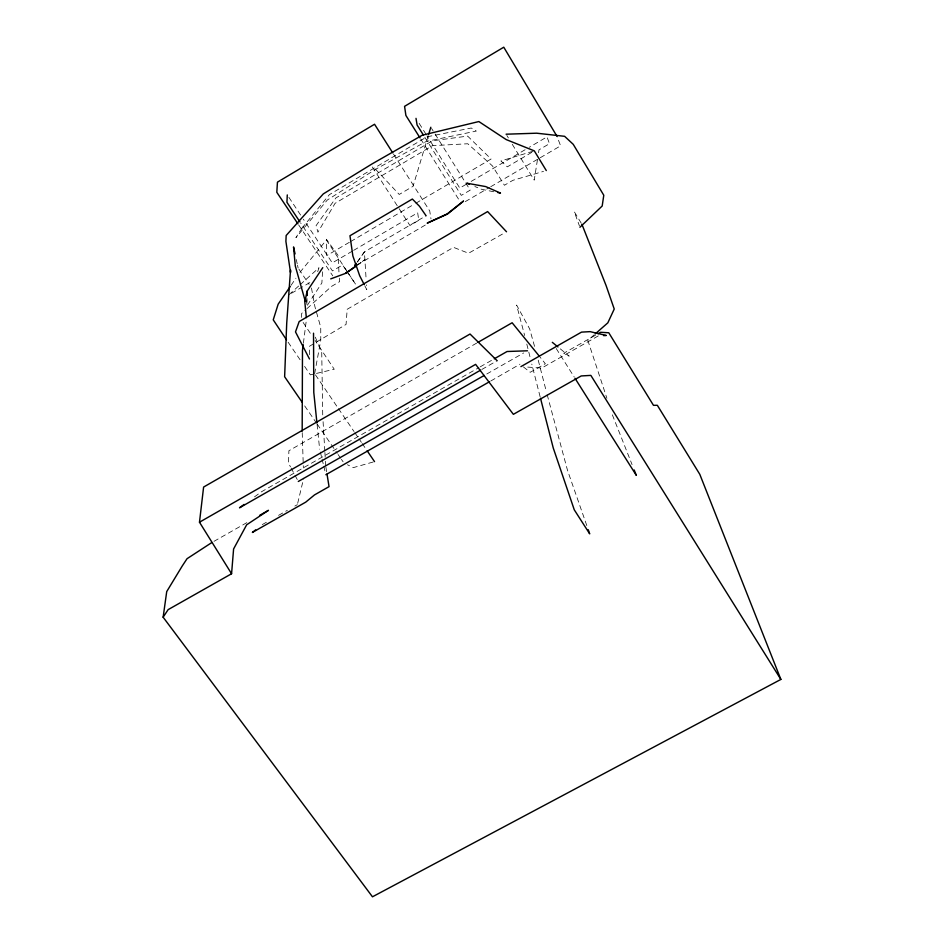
<?xml version="1.0" encoding="UTF-8"?>
<svg xmlns="http://www.w3.org/2000/svg" width="944" height="944" viewBox="0 0 944 944"><rect width="100%" height="100%" fill="white"/><g stroke="black" fill="none" stroke-linecap="round" stroke-linejoin="round"><path stroke-width="0.71" stroke-dasharray="4.72 3.54" d="M309.526 354.72L309.62 346.177L346.059 324.429L347.191 309.278L453.521 247.363L468.554 253.252L505.264 232.484M301.584 317.408L301.667 313.467L305.915 309.608M306.812 304.393L306.942 298.528M306.788 302.233L306.906 298.092M322.529 271.801L321.88 282.881L306.67 306.375M303.39 343.227L306.304 320.488M537.419 159.937L534.221 180.151L512.167 144.137M538.552 152.716L539.012 149.825L549.479 143.689L547.001 136.892L529.301 147.276M314.635 373.659L320.771 340.241L320.736 327.273L314.93 306.729L311.437 287.849M297.69 503.27L303.685 478.219M428.281 135.676L413.035 186.322L399.241 194.452L373.022 166.545M317.691 271.695L319.001 267.742L299.708 285.076M291.071 285.3L295.92 278.22M357.646 261.677L364.419 251.895L426.074 215.751M357.115 262.267L364.419 251.895L366.142 279.66M299.956 272.32L326.412 240.047L347.781 272.403M306.977 308.641L331.45 286.433L339.639 281.642L339.344 277.902M288.982 294.705L298.634 286.032M594.154 334.86L587.829 340.406L606.909 398.285M357.103 265.394L364.903 259.624L358.106 264.462M254.526 496.839L261.464 491.777L478.927 367.582M531.85 152.314L507.317 166.852L500.91 160.952L534.304 150.863M349.351 242.313L326.754 255.6L326.353 239.245L338.164 255.541L339.049 274.161M350.602 241.581L414.617 203.951M415.879 203.22L491.081 159.017L467.634 136.101L432.34 140.821L335.899 197.921L316.098 225.616L317.904 232.2L335.085 203.314L432.529 145.659L467.764 143.759L492.449 165.92L504.415 185.26L512.852 180.328L543.508 171.383M352.395 251.104L332.3 262.892L303.354 219.197M353.646 250.361L417.685 212.778L418.747 220.318L409.92 225.498L398.97 208.423M466.1 184.363L459.787 188.08L426.959 135.783M471.162 181.401L528.038 148.019M357.056 264.993L426.358 224.424M465.321 201.603L489.464 187.467M490.727 186.723L539 158.462M540.275 157.719L560.606 145.824L556.995 136.337M291.472 293.265L310.092 282.457M490.821 380.975L519.943 364.195M476.685 343.085L288.899 450.748L288.51 463.174L290.469 466.832M480.201 366.85L492.992 359.546M481.829 369.458L497.158 360.714M486.785 373.989L523.649 352.962M214.017 541.325L249.476 521.147M262.243 524.616L267.258 521.772M278.551 515.353L287.33 510.362M294.847 506.078L297.36 504.662M595.534 335.179L563.71 353.268L569.185 356.136L559.06 347.852M598.272 335.922L541.714 368.066L526.457 367.004M373.116 462.029L353.304 467.622L347.439 464.743M493.759 191.75L481.641 189.319L474.844 186.523M523.377 366.897L530.245 372.29L545.337 363.711L540.015 357.056M304.676 405.896L316.37 422.912M317.208 424.127L337.244 453.285M338.082 454.501L340.583 458.147M341.421 459.362L343.097 461.793M315.449 374.862L337.61 407.395M338.424 408.599L354.012 431.502M354.838 432.706L358.118 437.52M358.944 438.736L361.399 442.347M362.225 443.55L366.319 449.58M288.121 342.212L301.313 361.552M304.605 366.39L310.375 374.851L334.247 369.246L315.095 340.442M345.846 269.831L342.554 264.981L332.453 270.916L300.758 223.138M346.66 271.046L355.699 284.392L348.572 273.607M298.894 269.134L309.077 284.333M298.705 225.002L332.76 275.849M303.118 322.435L311.898 335.639M288.888 197.343L302.552 217.981M372.349 166.982L398.179 207.208M393.459 153.99L429.732 210.96L430.983 218.843M556.228 348.537L574.235 377.057M419.136 123.334L426.181 134.544M424.835 137.34L461.297 195.373L470.206 190.157L433.91 132.172M420.776 139.11L459.94 201.343M431.597 128.478L433.131 130.945M506.845 135.44L508.368 137.93M581.233 223.173L574.247 211.668L579.451 225.97M291.118 468.059L294.375 474.159M295.024 475.375L297.643 480.26M364.821 285.831L366.756 289.619L366.461 284.876M315.284 337.197L321.727 351.888L322.742 415.82M612.361 414.829L632.067 464.601M586.802 525.572L567.521 470.36L546.977 393.943M534.552 346.389L529.667 328.913L516.58 305.042L524.652 335.498M538.233 360.195L546.222 391.111M540.133 396.822L531.791 364.089M526.799 344.076L530.363 358.366M320.335 452.034L321.715 457.698M322.057 459.126L323.438 464.79M323.792 466.218L325.515 473.31M296.286 259.553L297.195 263.754M297.502 265.158L298.115 267.966M325.892 467.068L326.789 472.661M317.09 424.446L319.638 449.191M323.084 421.685L324.807 451.008M324.901 452.483L325.326 459.811M325.409 461.274L325.668 465.675M302.222 432.682L303.354 467.929M302.021 228.082L295.92 237.64L327.297 200.045L375.547 169.33L426.181 141.47L476.319 131.074L471.257 128.018L426.971 136.809L329.409 194.629L302.021 228.082"/><path stroke-width="1.42" d="M307.001 295.59L307.107 291.189L322.765 267.648M306.989 295.33L307.107 291.189L304.818 301.856L306.34 317.632M290.61 269.996L290.516 272.427L285.902 241.369L286.162 235.504L323.285 193.909L372.066 163.914L422.251 135.216L478.856 121.552L506.161 139.559L534.304 150.863L546.293 170.569M287.283 194.924L286.941 202.323L299.944 221.911M290.481 270.598L286.716 323.214L284.628 376.739L302.163 402.25M598.083 333.728L600.632 332.288L608.774 332.772L653.484 405.342L657.331 405.283L699.787 474.301L780.865 679.42L372.467 896.8L163.135 617.199L168.138 609.635L231.575 573.751L233.593 548.983L246.655 524.793L268.474 510.326L259.612 515.377M231.575 573.751L199.479 522.209L203.609 487.057L470.041 334.034L497.158 360.714M303.213 344.643L302.481 350.33L302.174 431.207M163.135 617.199L166.722 591.581L182.322 565.869L187.042 558.706L211.48 542.776M428.706 134.272L430.818 127.239M290.268 286.48L278.161 304.192L273.241 319.839L286.469 339.793M356.301 263.423L354.684 265.724L356.159 263.695M579.923 227.268L602.189 206.004L603.782 195.255L573.244 144.338L564.606 136.314L536.676 133.198L506.09 134.201M595.204 333.94L607.83 322.836L614.237 309.03L606.119 285.631L581.929 224.318M255.659 529.855L252.367 532.463L305.738 502.137L314.482 494.927L329.043 486.644L327.013 474.065M355.841 266.078L345.646 273.359L355.982 266.22M244.13 504.426L239.505 507.801L480.555 370.19M489.547 381.706L325.857 474.726M477.959 342.365L512.132 322.765L539.13 355.947M199.479 522.209L475.623 364.372L513.371 414.333L581.233 375.948L590.85 375.393L780.865 679.42M494.267 358.814L507.058 351.51L527.46 350.79M298.292 481.475L484.237 375.429M520.911 366.626L581.516 332.123L590.106 331.639L606.272 335.474L603.605 335.627M330.73 278.881L347.073 272.816M497.795 192.552L500.485 193.095L485.7 186.582L466.69 183.183L469.404 184.292M552.311 342.33L557.939 346.932M506.527 231.776L487.623 211.574L299.177 321.55L295.496 331.887L309.479 358.991M426.074 215.751L419.502 206.299L412.363 199.042L349.964 235.752L352.867 255.93L359.676 275.731L364.183 284.569M367.145 450.784L374.532 461.628M297.903 223.799L276.816 192.316L277.442 182.157L374.544 124.254L392.68 152.751M575.014 378.296L636.327 475.363L634.191 469.982M423.29 134.874L417.083 124.997L416.009 118.354M419.997 137.859L405.896 115.463L404.575 106.342L503.766 47.2L556.995 136.337M588.254 529.714L589.693 533.856L574.271 509.807L553.255 447.999L540.499 398.25M305.231 301.042L295.319 266.066L293.537 246.927L295.071 253.936M316.936 422.983L313.786 392.409L313.526 333.197M463.433 201.155L447.491 214.04L427.195 223.138L447.208 213.91L463.433 201.155"/></g></svg>
